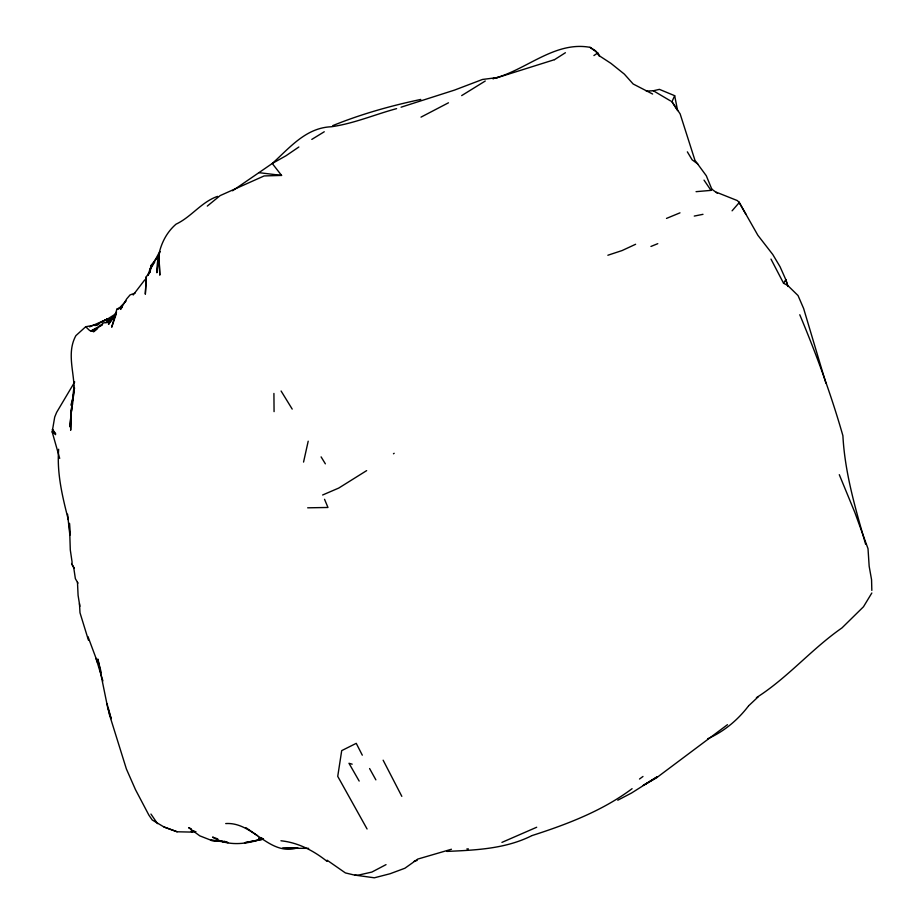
<?xml version="1.0" encoding="UTF-8"?>
<svg xmlns="http://www.w3.org/2000/svg" width="924" height="924" viewBox="0 0 924 924"><rect width="100%" height="100%" fill="white"/><g stroke="black" fill="none" stroke-linecap="round" stroke-linejoin="round"><path stroke-width="1.39" d="M70.767 416.17L70.674 430.238L71.448 408.604L74.486 387.78L70.767 416.17L74.012 386.209M146.304 277.165L145.322 294.202L146.35 276.634L145.669 278.24M71.148 412.266L69.912 426.876L71.587 409.494M158.443 260.441L156.884 272.753C157.045 254.539 161.815 236.521 176.01 224.185C191.383 216.967 201.282 202.044 217.533 196.385M158.789 257.704L159.309 253.603M71.806 408.131L72.465 404.019M72.615 402.772L71.691 408.327L72.453 404.215M158.582 255.036L160.245 251.594M303.557 462.081L308.2 441.187M118.722 308.662L117.336 308.812L118.722 308.662L126.103 301.016M70.917 405.151L73.516 395.83M116.794 309.471L111.7 327.212L115.893 315.015M74.082 568.433L71.61 563.617L72.13 562.346L70.293 549.919L69.439 523.331L69.866 535.169L67.567 514.194M674.67 95.692L677.627 110.603L671.944 101.721L674.67 95.692L659.424 89.362L653.36 90.76L646.292 91.072M871.829 593L863.478 606.768L842.007 627.881C811.572 648.995 787.768 677.754 756.398 697.678M158.928 253.072L150.369 268.953L149.954 272.453L151.605 264.726L157.554 257.103M825.883 383.102L803.626 308.501L798.036 295.553L787.583 285.331L783.575 283.275L785.804 279.625L780.041 266.701L772.787 254.527L757.876 235.297L739.269 202.529L737.317 200.577L716.319 192.204M74.717 381.935L56.618 412.404L54.712 417.047L52.171 431.924L59.69 458.408M154.747 261.896L150.369 268.953L151.605 264.726L147.794 275.433L149.399 273.169M156.214 259.54L157.669 257.195M116.563 312.058L108.501 324.37L116.158 314.01M133.183 294.999L144.768 279.857M696.061 191.672L710.995 190.379L711.815 189.177L706.306 175.768L694.952 160.302L680.133 113.883L671.944 101.721M146.512 276.449L149.03 273.065M122.164 307.184L120.466 309.401L126.634 298.96L130.076 294.906L135.089 293.081M732.085 210.822L739.269 202.529M748.29 706.236C737.56 720.235 723.862 731.589 707.715 738.761M116.135 313.825L108.166 322.511L103.546 322.822L93.717 331.658L89.64 330.515L85.689 326.749L75.895 335.631C67.175 351.455 73.204 369.057 74.024 385.805M748.625 705.821L758.292 696.731M112 318.549L106.514 319.692L113.733 317.925M207.299 206.087L220.131 195.611L264.125 175.941L281.577 175.421L272.257 163.49L232.571 190.771M93.717 331.658L97.02 328.967M100.323 326.264L102.518 324.474L90.875 331.011L95.9 328.956M727.465 724.693L656.259 778.008L643.208 785.435L657.183 776.807L631.6 792.988L617.786 800.207M639.512 779.036L642.977 776.472M632.085 788.692C602.39 810.845 567.267 824.254 532.236 835.504M298.845 147.008L286.047 155.729L272.257 163.49C289.605 147.886 305.752 127.824 331.15 126.773C353.661 123.666 374.751 114.518 396.592 108.639M393.462 453.776L394.178 453.291M593.913 55.556L597.77 52.957L599.93 56.179L610.949 63.375L624.312 74.093L633.159 83.992L652.621 94.029M485.262 81.012L461.677 95.599M115.292 314.148L116.147 313.582L106.514 319.692M105.636 322.488L113.629 317.175M366.655 470.616L338.762 488.057L322.615 494.998M554.481 59.69L565.407 52.726M311.792 139.409L324.266 131.762M386.024 864.633L371.852 872.071L357.53 875.328L354.677 875.074L374.359 877.8L390.055 873.746L404.908 868.237L417.752 859.089L451.443 849.248M448.463 102.807L421.009 117.129M101.467 322.037L107.242 319.023L109.644 320.57M536.694 827.246L501.928 842.388M53.442 431.277L52.171 431.924L55.613 434.65L52.368 429.36L55.659 433.633M99.226 323.238L107.519 319.011L89.628 326.842M635.62 244.271L622.095 250.554L607.853 255.243M117.336 308.812L121.171 307.184M666.493 218.41L679.995 212.843M531.935 835.608C505.613 848.89 475.802 850.138 446.927 851.408M650.946 246.454L657.773 243.67M332.767 125.618C361.134 114.091 390.829 105.763 420.79 99.445M94.987 325.606L98.937 324.289L85.689 326.749M401.074 107.196L454.504 90.102L482.478 79.464L497.817 77.5L554.273 59.737M417.105 860.463L414.16 861.284M194.571 831.138L191.845 831.854L195.911 831.635M497.817 77.5L492.781 78.679C525.768 70.767 554.157 40.852 589.997 47.332L595.587 50.832L599.468 56.422M259.286 839.87L244.56 842.757L259.286 839.87C244.086 844.455 226.565 846.084 212.578 837.086L217.775 838.934M262.104 839.315L258.558 840.031M694.259 216.077L702.991 214.322M192.331 832.108L177.131 831.773L164.033 827.015L152.241 819.992L148.88 815.107L135.482 789.65L126.392 768.987L109.228 713.963L107.149 703.811M259.448 839.893L262.243 839.477M263.479 838.807L259.228 839.258L263.317 839.05M297.794 847.758C269.08 856.814 253.268 821.644 225.722 823.573M296.361 847.758L282.397 848.278L308.651 848.347M466.863 848.937L468.387 848.913M307.669 507.819L327.962 507.472L324.543 499.307M191.245 828.851L188.623 827.638L199.815 835.862L211.284 840.343M262.162 838.195L258.674 838.149L261.492 838.184M191.106 831.092L193.393 831.23M225.271 841.972L211.007 840.343L219.415 840.932M211.007 840.343L218.965 840.944M259.113 172.673L281.577 175.421M225.548 841.856L217.833 840.54L227.639 842.538M280.942 840.771C298.209 842.607 313.652 850.681 327.061 861.387L327.096 860.198L345.391 872.914L353.904 874.947M352.171 764.171L348.983 763.293L359.17 781.069M224.266 841.244L228.17 842.63M164.033 827.015L177.131 831.773M107.242 319.023L108.743 319.762M653.36 90.76L670.732 101.039M245.98 827.719L257.484 835.677M589.997 47.332L597.77 52.957M697.77 163.952L692.122 159.806L687.352 151.848M711.815 189.177L717.463 193.359M157.473 823.642L150.958 814.056M704.03 180.134L710.995 190.379M281.092 391.014L292.203 409.089M321.102 456.883L325.363 463.836M71.61 563.617L74.255 568.237M77.939 583.136L75.364 578.632L73.701 567.463M738.819 201.802L745.945 214.322M369.588 768.537L375.872 779.868M783.575 283.275L770.997 259.101M367.071 828.99L337.734 776.356L341.707 750.623L356.248 743.346L362.3 755.174M383.137 760.186L401.825 796.349M799.78 314.749C816.308 354.273 831.126 394.433 842.896 435.701C844.859 472.903 855.439 508.581 865.603 544.167M839.292 474.682L854.862 512.508L868.017 548.694L869.161 566.216L871.563 579.729L871.829 590.401M87.976 636.636L95.53 656.895M88.415 640.101L79.995 612.751L79.464 603.603M95.738 657.438L102.91 680.93M96.027 658.327L97.17 661.977M787.941 286.475L785.804 279.625L787.583 285.331M108.235 707.865L111.146 718.676L107.634 707.334L97.782 658.997L99.226 664.425M68.307 519.646C62.393 496.581 56.768 473.307 58.651 449.26M99.653 665.985L101.19 672.568M79.857 606.329L78.09 595.368L77.466 582.201M273.92 393.439L274.07 411.63M159.817 274.913L158.882 254.412L159.817 274.913"/></g></svg>
